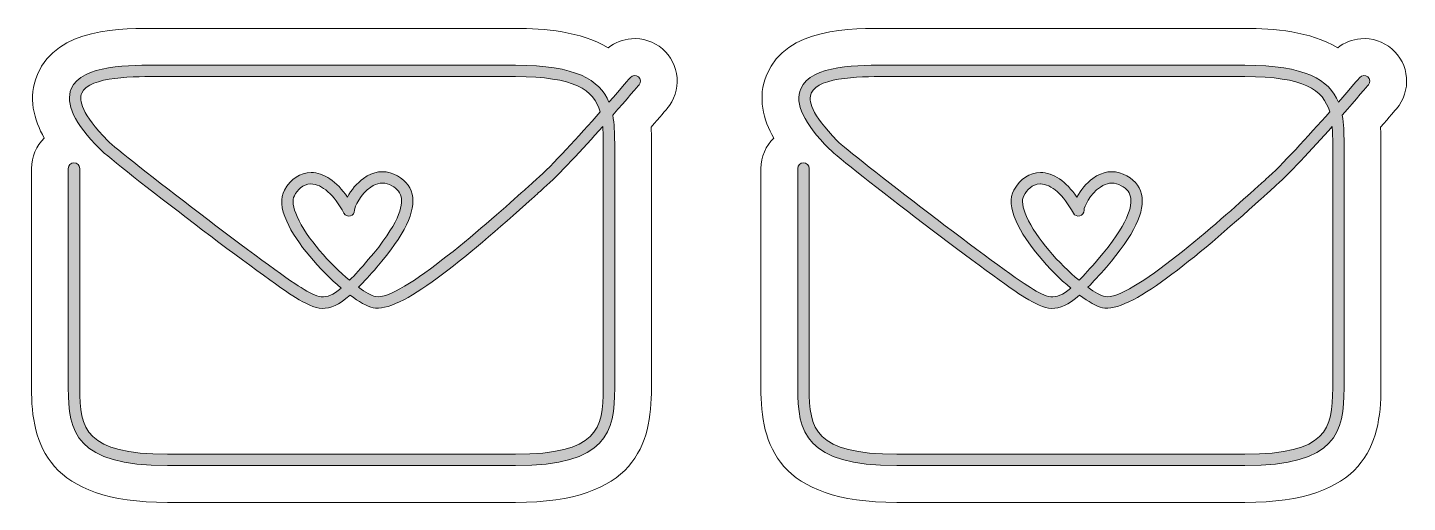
# Model space of a CAD drawing. Header units: inches. Extents: x 2.2 to 27.8, y -19.4 to -10.6.
import ezdxf

# ---------------------------------------------------------------- set-up
doc = ezdxf.new("R2010")
doc.units = ezdxf.units.IN
doc.header["$MEASUREMENT"] = 0
doc.layers.add('1', color=7, linetype='Continuous')

msp = doc.modelspace()

# ---------------------------------------------------------------- hatches: boundary and pattern name
at = {"layer": '1', "true_color": 0xffffff}
h = msp.add_hatch(color=7, dxfattribs=at)
h.dxf.hatch_style = 2
edge = h.paths.add_edge_path()
edge.add_spline(control_points=[(13.501, -11.498), (13.457, -11.46), (13.39, -11.465), (13.352, -11.51), (13.347, -11.515), (13.184, -11.706), (12.954, -11.968), (12.781, -11.553), (12.338, -11.284), (11.217, -11.284), (11.217, -11.284), (4.749, -11.284), (4.749, -11.284), (4.749, -11.284), (4.611, -11.283), (4.611, -11.283), (4.065, -11.277), (3.152, -11.27), (2.962, -11.72), (2.846, -11.994), (3.019, -12.359), (3.491, -12.836), (3.787, -13.135), (6.673, -15.328), (7.129, -15.599), (7.516, -15.829), (7.726, -15.916), (8.143, -15.554), (8.308, -15.676), (8.458, -15.761), (8.569, -15.787), (9.057, -15.903), (10.278, -14.881), (11.524, -13.761), (11.613, -13.68), (11.689, -13.612), (11.746, -13.561), (12.018, -13.323), (12.462, -12.84), (12.838, -12.419), (12.846, -12.514), (12.848, -12.616), (12.848, -12.723), (12.848, -12.723), (12.848, -17.279), (12.848, -17.279), (12.848, -18.043), (12.738, -18.507), (11.217, -18.507), (11.217, -18.507), (4.749, -18.507), (4.749, -18.507), (3.228, -18.507), (3.118, -18.043), (3.118, -17.279), (3.118, -17.279), (3.118, -13.202), (3.118, -13.202), (3.118, -13.143), (3.071, -13.096), (3.012, -13.096), (2.954, -13.096), (2.906, -13.143), (2.906, -13.202), (2.906, -13.202), (2.906, -17.279), (2.906, -17.279), (2.906, -18.095), (3.042, -18.719), (4.749, -18.719), (4.749, -18.719), (11.217, -18.719), (11.217, -18.719), (12.924, -18.719), (13.06, -18.095), (13.06, -17.279), (13.06, -17.279), (13.06, -12.723), (13.06, -12.723), (13.06, -12.541), (13.053, -12.368), (13.024, -12.21), (13.292, -11.906), (13.492, -11.67), (13.513, -11.647), (13.551, -11.603), (13.545, -11.536), (13.501, -11.498)], knot_values=[0, 0, 0, 0, 1, 1, 1, 2, 2, 2, 3, 3, 3, 4, 4, 4, 5, 5, 5, 6, 6, 6, 7, 7, 7, 8, 8, 8, 9, 9, 9, 10, 10, 10, 11, 11, 11, 12, 12, 12, 13, 13, 13, 14, 14, 14, 15, 15, 15, 16, 16, 16, 17, 17, 17, 18, 18, 18, 19, 19, 19, 20, 20, 20, 21, 21, 21, 22, 22, 22, 23, 23, 23, 24, 24, 24, 25, 25, 25, 26, 26, 26, 27, 27, 27, 28, 28, 28, 29, 29, 29, 29], degree=3, periodic=1)
edge = h.paths.add_edge_path()
edge.add_spline(control_points=[(8.134, -15.278), (7.768, -14.974), (7.337, -14.497), (7.158, -14.095), (7.081, -13.921), (7.064, -13.787), (7.108, -13.706), (7.163, -13.606), (7.26, -13.488), (7.413, -13.488), (7.414, -13.488), (7.414, -13.488), (7.415, -13.488), (7.62, -13.489), (7.849, -13.692), (8.028, -14.031), (8.051, -14.075), (8.102, -14.093), (8.148, -14.081), (8.195, -14.069), (8.228, -14.023), (8.227, -13.974), (8.226, -13.92), (8.336, -13.676), (8.531, -13.545), (8.648, -13.466), (8.76, -13.452), (8.873, -13.5), (8.996, -13.553), (9.068, -13.627), (9.09, -13.725), (9.129, -13.891), (9.055, -14.229), (8.482, -14.894), (8.345, -15.053), (8.232, -15.179), (8.134, -15.278)], knot_values=[0, 0, 0, 0, 1, 1, 1, 2, 2, 2, 3, 3, 3, 4, 4, 4, 5, 5, 5, 6, 6, 6, 7, 7, 7, 8, 8, 8, 9, 9, 9, 10, 10, 10, 11, 11, 11, 12, 12, 12, 12], degree=3, periodic=1)
edge = h.paths.add_edge_path()
edge.add_spline(control_points=[(11.607, -13.402), (11.548, -13.454), (11.472, -13.522), (11.382, -13.603), (10.809, -14.119), (9.058, -15.685), (8.618, -15.581), (8.54, -15.563), (8.428, -15.5), (8.299, -15.407), (8.401, -15.305), (8.514, -15.182), (8.642, -15.032), (9.156, -14.436), (9.37, -13.993), (9.297, -13.677), (9.258, -13.511), (9.143, -13.386), (8.956, -13.306), (8.769, -13.226), (8.574, -13.252), (8.392, -13.384), (8.268, -13.473), (8.162, -13.606), (8.094, -13.732), (7.895, -13.441), (7.654, -13.278), (7.417, -13.276), (7.216, -13.281), (7.039, -13.391), (6.923, -13.604), (6.844, -13.747), (6.858, -13.941), (6.965, -14.181), (7.148, -14.592), (7.583, -15.09), (7.979, -15.423), (7.678, -15.679), (7.54, -15.597), (7.232, -15.414), (6.75, -15.127), (3.881, -12.929), (3.641, -12.687), (3.144, -12.185), (3.103, -11.929), (3.157, -11.802), (3.292, -11.482), (4.181, -11.492), (4.609, -11.494), (4.609, -11.494), (11.217, -11.495), (11.217, -11.495), (12.308, -11.495), (12.673, -11.734), (12.792, -12.151), (12.4, -12.595), (11.895, -13.149), (11.607, -13.402)], knot_values=[0, 0, 0, 0, 1, 1, 1, 2, 2, 2, 3, 3, 3, 4, 4, 4, 5, 5, 5, 6, 6, 6, 7, 7, 7, 8, 8, 8, 9, 9, 9, 10, 10, 10, 11, 11, 11, 12, 12, 12, 13, 13, 13, 14, 14, 14, 15, 15, 15, 16, 16, 16, 17, 17, 17, 18, 18, 18, 19, 19, 19, 19], degree=3, periodic=1)
h = msp.add_hatch(color=7, dxfattribs=at)
h.dxf.hatch_style = 2
edge = h.paths.add_edge_path()
edge.add_spline(control_points=[(27.056, -11.498), (27.013, -11.46), (26.945, -11.465), (26.907, -11.51), (26.903, -11.515), (26.74, -11.706), (26.509, -11.968), (26.337, -11.553), (25.894, -11.284), (24.773, -11.284), (24.773, -11.284), (18.304, -11.284), (18.304, -11.284), (18.304, -11.284), (18.166, -11.283), (18.166, -11.283), (17.621, -11.277), (16.708, -11.27), (16.518, -11.72), (16.401, -11.994), (16.575, -12.359), (17.046, -12.836), (17.343, -13.135), (20.229, -15.328), (20.685, -15.599), (21.072, -15.829), (21.282, -15.916), (21.699, -15.554), (21.864, -15.676), (22.013, -15.761), (22.124, -15.787), (22.613, -15.903), (23.834, -14.881), (25.08, -13.761), (25.169, -13.68), (25.244, -13.612), (25.302, -13.561), (25.573, -13.323), (26.018, -12.84), (26.394, -12.419), (26.402, -12.514), (26.404, -12.616), (26.404, -12.723), (26.404, -12.723), (26.404, -17.279), (26.404, -17.279), (26.404, -18.043), (26.294, -18.507), (24.773, -18.507), (24.773, -18.507), (18.304, -18.507), (18.304, -18.507), (16.783, -18.507), (16.674, -18.043), (16.674, -17.279), (16.674, -17.279), (16.674, -13.202), (16.674, -13.202), (16.674, -13.143), (16.626, -13.096), (16.568, -13.096), (16.509, -13.096), (16.462, -13.143), (16.462, -13.202), (16.462, -13.202), (16.462, -17.279), (16.462, -17.279), (16.462, -18.095), (16.598, -18.719), (18.304, -18.719), (18.304, -18.719), (24.773, -18.719), (24.773, -18.719), (26.48, -18.719), (26.615, -18.095), (26.615, -17.279), (26.615, -17.279), (26.615, -12.723), (26.615, -12.723), (26.615, -12.541), (26.609, -12.368), (26.579, -12.21), (26.847, -11.906), (27.048, -11.67), (27.068, -11.647), (27.106, -11.603), (27.101, -11.536), (27.056, -11.498)], knot_values=[0, 0, 0, 0, 1, 1, 1, 2, 2, 2, 3, 3, 3, 4, 4, 4, 5, 5, 5, 6, 6, 6, 7, 7, 7, 8, 8, 8, 9, 9, 9, 10, 10, 10, 11, 11, 11, 12, 12, 12, 13, 13, 13, 14, 14, 14, 15, 15, 15, 16, 16, 16, 17, 17, 17, 18, 18, 18, 19, 19, 19, 20, 20, 20, 21, 21, 21, 22, 22, 22, 23, 23, 23, 24, 24, 24, 25, 25, 25, 26, 26, 26, 27, 27, 27, 28, 28, 28, 29, 29, 29, 29], degree=3, periodic=1)
edge = h.paths.add_edge_path()
edge.add_spline(control_points=[(21.69, -15.278), (21.324, -14.974), (20.893, -14.497), (20.714, -14.095), (20.636, -13.921), (20.619, -13.787), (20.664, -13.706), (20.718, -13.606), (20.816, -13.488), (20.969, -13.488), (20.969, -13.488), (20.97, -13.488), (20.971, -13.488), (21.175, -13.489), (21.404, -13.692), (21.584, -14.031), (21.606, -14.075), (21.658, -14.093), (21.703, -14.081), (21.751, -14.069), (21.784, -14.023), (21.783, -13.974), (21.782, -13.92), (21.891, -13.676), (22.086, -13.545), (22.204, -13.466), (22.315, -13.452), (22.428, -13.5), (22.552, -13.553), (22.623, -13.627), (22.646, -13.725), (22.685, -13.891), (22.61, -14.229), (22.037, -14.894), (21.901, -15.053), (21.787, -15.179), (21.69, -15.278)], knot_values=[0, 0, 0, 0, 1, 1, 1, 2, 2, 2, 3, 3, 3, 4, 4, 4, 5, 5, 5, 6, 6, 6, 7, 7, 7, 8, 8, 8, 9, 9, 9, 10, 10, 10, 11, 11, 11, 12, 12, 12, 12], degree=3, periodic=1)
edge = h.paths.add_edge_path()
edge.add_spline(control_points=[(25.162, -13.402), (25.104, -13.454), (25.028, -13.522), (24.938, -13.603), (24.365, -14.119), (22.614, -15.685), (22.173, -15.581), (22.096, -15.563), (21.984, -15.5), (21.855, -15.407), (21.956, -15.305), (22.069, -15.182), (22.198, -15.032), (22.711, -14.436), (22.925, -13.993), (22.852, -13.677), (22.814, -13.511), (22.699, -13.386), (22.512, -13.306), (22.324, -13.226), (22.13, -13.252), (21.947, -13.384), (21.824, -13.473), (21.718, -13.606), (21.65, -13.732), (21.45, -13.441), (21.21, -13.278), (20.972, -13.276), (20.771, -13.281), (20.595, -13.391), (20.478, -13.604), (20.4, -13.747), (20.414, -13.941), (20.52, -14.181), (20.703, -14.592), (21.138, -15.09), (21.535, -15.423), (21.234, -15.679), (21.096, -15.597), (20.787, -15.414), (20.306, -15.127), (17.436, -12.929), (17.197, -12.687), (16.7, -12.185), (16.659, -11.929), (16.712, -11.802), (16.848, -11.482), (17.737, -11.492), (18.165, -11.494), (18.165, -11.494), (24.773, -11.495), (24.773, -11.495), (25.864, -11.495), (26.229, -11.734), (26.348, -12.151), (25.955, -12.595), (25.45, -13.149), (25.162, -13.402)], knot_values=[0, 0, 0, 0, 1, 1, 1, 2, 2, 2, 3, 3, 3, 4, 4, 4, 5, 5, 5, 6, 6, 6, 7, 7, 7, 8, 8, 8, 9, 9, 9, 10, 10, 10, 11, 11, 11, 12, 12, 12, 13, 13, 13, 14, 14, 14, 15, 15, 15, 16, 16, 16, 17, 17, 17, 18, 18, 18, 19, 19, 19, 19], degree=3, periodic=1)

# ---------------------------------------------------------------- linework, layer by layer
at = {"layer": '1', "color": 12, "lineweight": 9, "true_color": 0xd00017}
for points in [[(14.22, -11.516), (14.203, -11.306), (14.105, -11.114), (13.946, -10.978), (13.786, -10.841), (13.582, -10.774), (13.37, -10.791), (13.212, -10.803), (13.065, -10.861), (12.941, -10.96), (12.425, -10.649), (11.753, -10.6), (11.217, -10.6), (11.217, -10.6), (4.754, -10.6), (4.754, -10.6), (4.754, -10.6), (4.607, -10.599), (4.607, -10.599), (3.892, -10.591), (2.699, -10.584), (2.332, -11.454), (2.15, -11.884), (2.269, -12.299), (2.461, -12.636), (2.314, -12.779), (2.222, -12.98), (2.222, -13.202), (2.222, -13.202), (2.222, -17.279), (2.222, -17.279), (2.222, -18.329), (2.522, -19.403), (4.749, -19.403), (4.749, -19.403), (11.217, -19.403), (11.217, -19.403), (13.444, -19.403), (13.744, -18.329), (13.744, -17.279), (13.744, -17.279), (13.744, -12.723), (13.744, -12.723), (13.744, -12.634), (13.743, -12.536), (13.737, -12.434), (13.904, -12.242), (14.018, -12.108), (14.032, -12.092), (14.17, -11.932), (14.236, -11.727), (14.22, -11.516)], [(27.775, -11.516), (27.759, -11.306), (27.661, -11.114), (27.502, -10.978), (27.341, -10.841), (27.138, -10.774), (26.926, -10.791), (26.768, -10.803), (26.621, -10.861), (26.497, -10.96), (25.981, -10.649), (25.309, -10.6), (24.773, -10.6), (24.773, -10.6), (18.31, -10.6), (18.31, -10.6), (18.31, -10.6), (18.163, -10.599), (18.163, -10.599), (17.448, -10.591), (16.255, -10.584), (15.887, -11.454), (15.706, -11.884), (15.825, -12.299), (16.017, -12.636), (15.87, -12.779), (15.778, -12.98), (15.778, -13.202), (15.778, -13.202), (15.778, -17.279), (15.778, -17.279), (15.778, -18.329), (16.078, -19.403), (18.305, -19.403), (18.305, -19.403), (24.773, -19.403), (24.773, -19.403), (26.999, -19.403), (27.3, -18.329), (27.3, -17.279), (27.3, -17.279), (27.3, -12.723), (27.3, -12.723), (27.3, -12.634), (27.298, -12.536), (27.292, -12.434), (27.46, -12.242), (27.574, -12.108), (27.588, -12.092), (27.725, -11.932), (27.792, -11.727), (27.775, -11.516)]]:
    msp.add_open_spline(points, degree=3, knots=[0, 0, 0, 0, 1, 1, 1, 2, 2, 2, 3, 3, 3, 4, 4, 4, 5, 5, 5, 6, 6, 6, 7, 7, 7, 8, 8, 8, 9, 9, 9, 10, 10, 10, 11, 11, 11, 12, 12, 12, 13, 13, 13, 14, 14, 14, 15, 15, 15, 16, 16, 16, 17, 17, 17, 17], dxfattribs=at)
at = {"layer": '1', "lineweight": 0}
for points, knots in [([(13.501, -11.498), (13.457, -11.46), (13.39, -11.465), (13.352, -11.51), (13.347, -11.515), (13.184, -11.706), (12.954, -11.968), (12.781, -11.553), (12.338, -11.284), (11.217, -11.284), (11.217, -11.284), (4.749, -11.284), (4.749, -11.284), (4.749, -11.284), (4.611, -11.283), (4.611, -11.283), (4.065, -11.277), (3.152, -11.27), (2.962, -11.72), (2.846, -11.994), (3.019, -12.359), (3.491, -12.836), (3.787, -13.135), (6.673, -15.328), (7.129, -15.599), (7.516, -15.829), (7.726, -15.916), (8.143, -15.554), (8.308, -15.676), (8.458, -15.761), (8.569, -15.787), (9.057, -15.903), (10.278, -14.881), (11.524, -13.761), (11.613, -13.68), (11.689, -13.612), (11.746, -13.561), (12.018, -13.323), (12.462, -12.84), (12.838, -12.419), (12.846, -12.514), (12.848, -12.616), (12.848, -12.723), (12.848, -12.723), (12.848, -17.279), (12.848, -17.279), (12.848, -18.043), (12.738, -18.507), (11.217, -18.507), (11.217, -18.507), (4.749, -18.507), (4.749, -18.507), (3.228, -18.507), (3.118, -18.043), (3.118, -17.279), (3.118, -17.279), (3.118, -13.202), (3.118, -13.202), (3.118, -13.143), (3.071, -13.096), (3.012, -13.096), (2.954, -13.096), (2.906, -13.143), (2.906, -13.202), (2.906, -13.202), (2.906, -17.279), (2.906, -17.279), (2.906, -18.095), (3.042, -18.719), (4.749, -18.719), (4.749, -18.719), (11.217, -18.719), (11.217, -18.719), (12.924, -18.719), (13.06, -18.095), (13.06, -17.279), (13.06, -17.279), (13.06, -12.723), (13.06, -12.723), (13.06, -12.541), (13.053, -12.368), (13.024, -12.21), (13.292, -11.906), (13.492, -11.67), (13.513, -11.647), (13.551, -11.603), (13.545, -11.536), (13.501, -11.498)], [0, 0, 0, 0, 1, 1, 1, 2, 2, 2, 3, 3, 3, 4, 4, 4, 5, 5, 5, 6, 6, 6, 7, 7, 7, 8, 8, 8, 9, 9, 9, 10, 10, 10, 11, 11, 11, 12, 12, 12, 13, 13, 13, 14, 14, 14, 15, 15, 15, 16, 16, 16, 17, 17, 17, 18, 18, 18, 19, 19, 19, 20, 20, 20, 21, 21, 21, 22, 22, 22, 23, 23, 23, 24, 24, 24, 25, 25, 25, 26, 26, 26, 27, 27, 27, 28, 28, 28, 29, 29, 29, 29]), ([(27.056, -11.498), (27.013, -11.46), (26.945, -11.465), (26.907, -11.51), (26.903, -11.515), (26.74, -11.706), (26.509, -11.968), (26.337, -11.553), (25.894, -11.284), (24.773, -11.284), (24.773, -11.284), (18.304, -11.284), (18.304, -11.284), (18.304, -11.284), (18.166, -11.283), (18.166, -11.283), (17.621, -11.277), (16.708, -11.27), (16.518, -11.72), (16.401, -11.994), (16.575, -12.359), (17.046, -12.836), (17.343, -13.135), (20.229, -15.328), (20.685, -15.599), (21.072, -15.829), (21.282, -15.916), (21.699, -15.554), (21.864, -15.676), (22.013, -15.761), (22.124, -15.787), (22.613, -15.903), (23.834, -14.881), (25.08, -13.761), (25.169, -13.68), (25.244, -13.612), (25.302, -13.561), (25.573, -13.323), (26.018, -12.84), (26.394, -12.419), (26.402, -12.514), (26.404, -12.616), (26.404, -12.723), (26.404, -12.723), (26.404, -17.279), (26.404, -17.279), (26.404, -18.043), (26.294, -18.507), (24.773, -18.507), (24.773, -18.507), (18.304, -18.507), (18.304, -18.507), (16.783, -18.507), (16.674, -18.043), (16.674, -17.279), (16.674, -17.279), (16.674, -13.202), (16.674, -13.202), (16.674, -13.143), (16.626, -13.096), (16.568, -13.096), (16.509, -13.096), (16.462, -13.143), (16.462, -13.202), (16.462, -13.202), (16.462, -17.279), (16.462, -17.279), (16.462, -18.095), (16.598, -18.719), (18.304, -18.719), (18.304, -18.719), (24.773, -18.719), (24.773, -18.719), (26.48, -18.719), (26.615, -18.095), (26.615, -17.279), (26.615, -17.279), (26.615, -12.723), (26.615, -12.723), (26.615, -12.541), (26.609, -12.368), (26.579, -12.21), (26.847, -11.906), (27.048, -11.67), (27.068, -11.647), (27.106, -11.603), (27.101, -11.536), (27.056, -11.498)], [0, 0, 0, 0, 1, 1, 1, 2, 2, 2, 3, 3, 3, 4, 4, 4, 5, 5, 5, 6, 6, 6, 7, 7, 7, 8, 8, 8, 9, 9, 9, 10, 10, 10, 11, 11, 11, 12, 12, 12, 13, 13, 13, 14, 14, 14, 15, 15, 15, 16, 16, 16, 17, 17, 17, 18, 18, 18, 19, 19, 19, 20, 20, 20, 21, 21, 21, 22, 22, 22, 23, 23, 23, 24, 24, 24, 25, 25, 25, 26, 26, 26, 27, 27, 27, 28, 28, 28, 29, 29, 29, 29]), ([(11.607, -13.402), (11.548, -13.454), (11.472, -13.522), (11.382, -13.603), (10.809, -14.119), (9.058, -15.685), (8.618, -15.581), (8.54, -15.563), (8.428, -15.5), (8.299, -15.407), (8.401, -15.305), (8.514, -15.182), (8.642, -15.032), (9.156, -14.436), (9.37, -13.993), (9.297, -13.677), (9.258, -13.511), (9.143, -13.386), (8.956, -13.306), (8.769, -13.226), (8.574, -13.252), (8.392, -13.384), (8.268, -13.473), (8.162, -13.606), (8.094, -13.732), (7.895, -13.441), (7.654, -13.278), (7.417, -13.276), (7.216, -13.281), (7.039, -13.391), (6.923, -13.604), (6.844, -13.747), (6.858, -13.941), (6.965, -14.181), (7.148, -14.592), (7.583, -15.09), (7.979, -15.423), (7.678, -15.679), (7.54, -15.597), (7.232, -15.414), (6.75, -15.127), (3.881, -12.929), (3.641, -12.687), (3.144, -12.185), (3.103, -11.929), (3.157, -11.802), (3.292, -11.482), (4.181, -11.492), (4.609, -11.494), (4.609, -11.494), (11.217, -11.495), (11.217, -11.495), (12.308, -11.495), (12.673, -11.734), (12.792, -12.151), (12.4, -12.595), (11.895, -13.149), (11.607, -13.402)], [0, 0, 0, 0, 1, 1, 1, 2, 2, 2, 3, 3, 3, 4, 4, 4, 5, 5, 5, 6, 6, 6, 7, 7, 7, 8, 8, 8, 9, 9, 9, 10, 10, 10, 11, 11, 11, 12, 12, 12, 13, 13, 13, 14, 14, 14, 15, 15, 15, 16, 16, 16, 17, 17, 17, 18, 18, 18, 19, 19, 19, 19]), ([(25.162, -13.402), (25.104, -13.454), (25.028, -13.522), (24.938, -13.603), (24.365, -14.119), (22.614, -15.685), (22.173, -15.581), (22.096, -15.563), (21.984, -15.5), (21.855, -15.407), (21.956, -15.305), (22.069, -15.182), (22.198, -15.032), (22.711, -14.436), (22.925, -13.993), (22.852, -13.677), (22.814, -13.511), (22.699, -13.386), (22.512, -13.306), (22.324, -13.226), (22.13, -13.252), (21.947, -13.384), (21.824, -13.473), (21.718, -13.606), (21.65, -13.732), (21.45, -13.441), (21.21, -13.278), (20.972, -13.276), (20.771, -13.281), (20.595, -13.391), (20.478, -13.604), (20.4, -13.747), (20.414, -13.941), (20.52, -14.181), (20.703, -14.592), (21.138, -15.09), (21.535, -15.423), (21.234, -15.679), (21.096, -15.597), (20.787, -15.414), (20.306, -15.127), (17.436, -12.929), (17.197, -12.687), (16.7, -12.185), (16.659, -11.929), (16.712, -11.802), (16.848, -11.482), (17.737, -11.492), (18.165, -11.494), (18.165, -11.494), (24.773, -11.495), (24.773, -11.495), (25.864, -11.495), (26.229, -11.734), (26.348, -12.151), (25.955, -12.595), (25.45, -13.149), (25.162, -13.402)], [0, 0, 0, 0, 1, 1, 1, 2, 2, 2, 3, 3, 3, 4, 4, 4, 5, 5, 5, 6, 6, 6, 7, 7, 7, 8, 8, 8, 9, 9, 9, 10, 10, 10, 11, 11, 11, 12, 12, 12, 13, 13, 13, 14, 14, 14, 15, 15, 15, 16, 16, 16, 17, 17, 17, 18, 18, 18, 19, 19, 19, 19]), ([(8.134, -15.278), (7.768, -14.974), (7.337, -14.497), (7.158, -14.095), (7.081, -13.921), (7.064, -13.787), (7.108, -13.706), (7.163, -13.606), (7.26, -13.488), (7.413, -13.488), (7.414, -13.488), (7.414, -13.488), (7.415, -13.488), (7.62, -13.489), (7.849, -13.692), (8.028, -14.031), (8.051, -14.075), (8.102, -14.093), (8.148, -14.081), (8.195, -14.069), (8.228, -14.023), (8.227, -13.974), (8.226, -13.92), (8.336, -13.676), (8.531, -13.545), (8.648, -13.466), (8.76, -13.452), (8.873, -13.5), (8.996, -13.553), (9.068, -13.627), (9.09, -13.725), (9.129, -13.891), (9.055, -14.229), (8.482, -14.894), (8.345, -15.053), (8.232, -15.179), (8.134, -15.278)], [0, 0, 0, 0, 1, 1, 1, 2, 2, 2, 3, 3, 3, 4, 4, 4, 5, 5, 5, 6, 6, 6, 7, 7, 7, 8, 8, 8, 9, 9, 9, 10, 10, 10, 11, 11, 11, 12, 12, 12, 12]), ([(21.69, -15.278), (21.324, -14.974), (20.893, -14.497), (20.714, -14.095), (20.636, -13.921), (20.619, -13.787), (20.664, -13.706), (20.718, -13.606), (20.816, -13.488), (20.969, -13.488), (20.969, -13.488), (20.97, -13.488), (20.971, -13.488), (21.175, -13.489), (21.404, -13.692), (21.584, -14.031), (21.606, -14.075), (21.658, -14.093), (21.703, -14.081), (21.751, -14.069), (21.784, -14.023), (21.783, -13.974), (21.782, -13.92), (21.891, -13.676), (22.086, -13.545), (22.204, -13.466), (22.315, -13.452), (22.428, -13.5), (22.552, -13.553), (22.623, -13.627), (22.646, -13.725), (22.685, -13.891), (22.61, -14.229), (22.037, -14.894), (21.901, -15.053), (21.787, -15.179), (21.69, -15.278)], [0, 0, 0, 0, 1, 1, 1, 2, 2, 2, 3, 3, 3, 4, 4, 4, 5, 5, 5, 6, 6, 6, 7, 7, 7, 8, 8, 8, 9, 9, 9, 10, 10, 10, 11, 11, 11, 12, 12, 12, 12])]:
    msp.add_open_spline(points, degree=3, knots=knots, dxfattribs=at)

doc.saveas('drawing.dxf')
